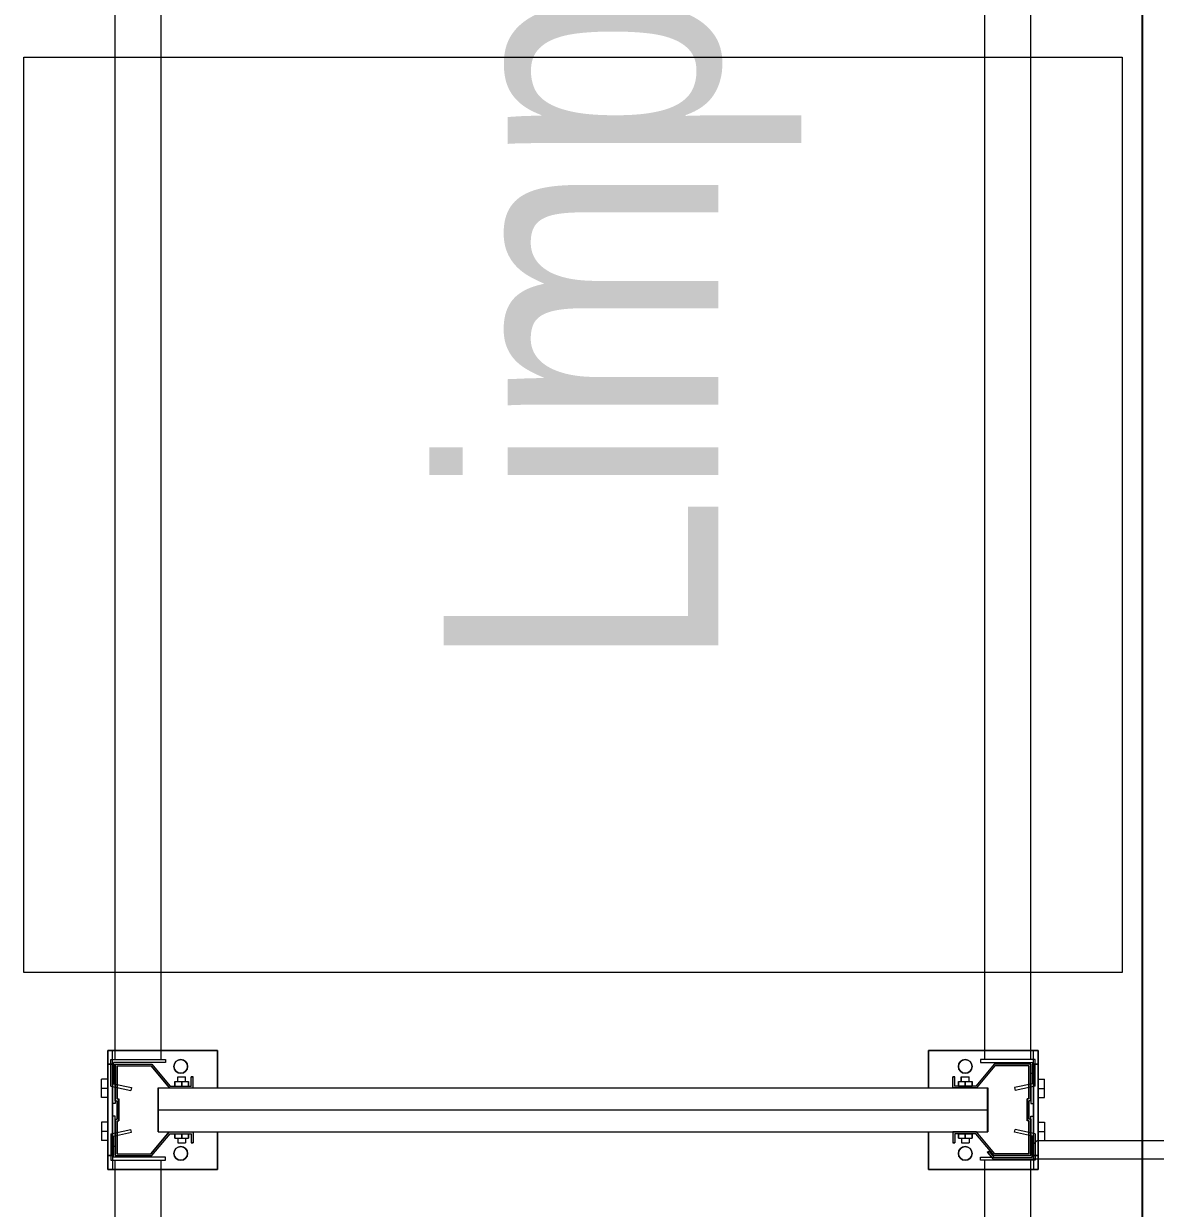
# Model space of a CAD drawing. Header units: metres. Extents: x 0 to 8715937, y -236336 to 216.
# Drawn here: x 121.426 to 122.662, y 65.497 to 66.791 of the extents above; entities that cross this region are included whole.
import ezdxf

# ---------------------------------------------------------------- set-up
doc = ezdxf.new("R2010")
doc.units = ezdxf.units.M
doc.header["$MEASUREMENT"] = 0
doc.linetypes.add('ACAD_ISO10W100', pattern=[18, 12, -3, 0, -3])
for name, color, linetype in [('0-BLOCK-EQUIPAMIENTO', 7, 'Continuous'), ('0-BLOCK-ESTRUCTURA', 7, 'Continuous'), ('AAA BAST', 5, 'Continuous'), ('AAA CONECT', 3, 'Continuous'), ('AAA LARG', 1, 'Continuous'), ('AAA PALLETS', 7, 'Continuous'), ('EJES', 251, 'ACAD_ISO10W100'), ('TEXTO', 7, 'Continuous')]:
    doc.layers.add(name, color=color, linetype=linetype)
doc.styles.add('AR', font='arial.ttf')

# ---------------------------------------------------------------- blocks, each defined once
blk = doc.blocks.new('DPM-ESTRUCTURA')
at = {"layer": 'EJES', "ltscale": 0.4}
blk.add_line((34.9278, 41.5801), (34.9278, 112.3301), dxfattribs=at)
blk = doc.blocks.new('1A MODULO D FTE')
at = {"layer": 'AAA BAST', "lineweight": 5}
for points in [[(-2.34, -0.835), (-2.34, -0.833), (-2.35, -0.833), (-2.35, -0.81), (-2.326, -0.79), (-2.326, -0.75), (-2.366, -0.75), (-2.366, -0.752), (-2.386, -0.752), (-2.386, -0.75), (-2.426, -0.75), (-2.426, -0.79), (-2.402, -0.81), (-2.402, -0.833), (-2.412, -0.833), (-2.412, -0.835), (-2.4, -0.835), (-2.4, -0.8091), (-2.424, -0.7891), (-2.424, -0.752), (-2.388, -0.752), (-2.388, -0.754), (-2.364, -0.754), (-2.364, -0.752), (-2.328, -0.752), (-2.328, -0.7891), (-2.352, -0.8091), (-2.352, -0.835)], [(-0.012, -0.835), (-0.012, -0.833), (-0.002, -0.833), (-0.002, -0.81), (-0.026, -0.79), (-0.026, -0.75), (0.014, -0.75), (0.014, -0.752), (0.034, -0.752), (0.034, -0.75), (0.074, -0.75), (0.074, -0.79), (0.05, -0.81), (0.05, -0.833), (0.06, -0.833), (0.06, -0.835), (0.048, -0.835), (0.048, -0.8091), (0.072, -0.7891), (0.072, -0.752), (0.036, -0.752), (0.036, -0.754), (0.012, -0.754), (0.012, -0.752), (-0.024, -0.752), (-0.024, -0.7891), (0, -0.8091), (0, -0.835)], [(-2.34, -1.665), (-2.34, -1.667), (-2.35, -1.667), (-2.35, -1.69), (-2.326, -1.71), (-2.326, -1.75), (-2.366, -1.75), (-2.366, -1.748), (-2.386, -1.748), (-2.386, -1.75), (-2.426, -1.75), (-2.426, -1.71), (-2.402, -1.69), (-2.402, -1.667), (-2.412, -1.667), (-2.412, -1.665), (-2.4, -1.665), (-2.4, -1.6909), (-2.424, -1.7109), (-2.424, -1.748), (-2.388, -1.748), (-2.388, -1.746), (-2.364, -1.746), (-2.364, -1.748), (-2.328, -1.748), (-2.328, -1.7109), (-2.352, -1.6909), (-2.352, -1.665)], [(-0.012, -1.665), (-0.012, -1.667), (-0.002, -1.667), (-0.002, -1.69), (-0.026, -1.71), (-0.026, -1.75), (0.014, -1.75), (0.014, -1.748), (0.034, -1.748), (0.034, -1.75), (0.074, -1.75), (0.074, -1.71), (0.05, -1.69), (0.05, -1.667), (0.06, -1.667), (0.06, -1.665), (0.048, -1.665), (0.048, -1.6909), (0.072, -1.7109), (0.072, -1.748), (0.036, -1.748), (0.036, -1.746), (0.012, -1.746), (0.012, -1.748), (-0.024, -1.748), (-0.024, -1.7109), (0, -1.6909), (0, -1.665)]]:
    blk.add_hatch(color=251, dxfattribs=at).paths.add_polyline_path(points)
at = {"layer": 'AAA BAST', "color": 251, "lineweight": 5}
for p, q in [((-2.3895, -0.7348), (-2.4095, -0.7348)), ((-2.4095, -0.7418), (-2.4095, -0.7348)), ((-2.3995, -0.7418), (-2.3995, -0.7348)), ((-2.3895, -0.7418), (-2.3895, -0.7348)), ((-2.3625, -0.7348), (-2.3425, -0.7348)), ((-2.3625, -0.7418), (-2.3625, -0.7348)), ((-2.3525, -0.7418), (-2.3525, -0.7348)), ((-2.3425, -0.7418), (-2.3425, -0.7348)), ((0.0105, -0.7348), (-0.0095, -0.7348)), ((-0.0095, -0.7418), (-0.0095, -0.7348)), ((0.0005, -0.7418), (0.0005, -0.7348)), ((0.0105, -0.7418), (0.0105, -0.7348)), ((0.0375, -0.7348), (0.0575, -0.7348)), ((0.0375, -0.7418), (0.0375, -0.7348)), ((0.0475, -0.7418), (0.0475, -0.7348)), ((0.0575, -0.7418), (0.0575, -0.7348)), ((-2.426, -0.7418), (-2.441, -0.7418)), ((-2.441, -0.7418), (-2.441, -0.8618)), ((-2.426, -0.7468), (-2.441, -0.7468)), ((-2.326, -0.7418), (-2.426, -0.7418)), ((-2.426, -0.7418), (-2.426, -0.7468)), ((-2.426, -0.7468), (-2.326, -0.7468)), ((-2.386, -0.75), (-2.426, -0.75)), ((-2.426, -0.75), (-2.426, -0.79)), ((-2.416, -0.75), (-2.416, -0.7468)), ((-2.416, -0.7468), (-2.383, -0.7468)), ((-2.386, -0.75), (-2.386, -0.752)), ((-2.386, -0.75), (-2.383, -0.75)), ((-2.383, -0.75), (-2.383, -0.7468)), ((-2.369, -0.75), (-2.369, -0.7468)), ((-2.366, -0.75), (-2.369, -0.75)), ((-2.326, -0.75), (-2.366, -0.75)), ((-2.366, -0.75), (-2.366, -0.752)), ((-2.336, -0.75), (-2.336, -0.7468)), ((-2.326, -0.7468), (-2.326, -0.7418)), ((-2.311, -0.7418), (-2.326, -0.7418)), ((-2.326, -0.7468), (-2.311, -0.7468)), ((-2.326, -0.75), (-2.326, -0.79)), ((-2.311, -0.8618), (-2.311, -0.7418)), ((-0.041, -0.8618), (-0.041, -0.7418)), ((-0.041, -0.7418), (-0.026, -0.7418)), ((-0.026, -0.7468), (-0.041, -0.7468)), ((-0.026, -0.7468), (-0.026, -0.7418)), ((-0.026, -0.7418), (0.074, -0.7418)), ((0.074, -0.7468), (-0.026, -0.7468)), ((-0.026, -0.75), (0.014, -0.75)), ((-0.026, -0.75), (-0.026, -0.79)), ((-0.016, -0.75), (-0.016, -0.7468)), ((0.014, -0.75), (0.014, -0.752)), ((0.014, -0.75), (0.017, -0.75)), ((0.017, -0.75), (0.017, -0.7468)), ((0.031, -0.75), (0.031, -0.7468)), ((0.064, -0.7468), (0.031, -0.7468)), ((0.034, -0.75), (0.031, -0.75)), ((0.034, -0.75), (0.074, -0.75)), ((0.034, -0.75), (0.034, -0.752)), ((0.064, -0.75), (0.064, -0.7468)), ((0.074, -0.7418), (0.074, -0.7468)), ((0.074, -0.7418), (0.089, -0.7418)), ((0.074, -0.7468), (0.089, -0.7468)), ((0.074, -0.75), (0.074, -0.79)), ((0.089, -0.7418), (0.089, -0.8618)), ((-2.424, -0.752), (-2.424, -0.7891)), ((-2.388, -0.752), (-2.424, -0.752)), ((-2.388, -0.752), (-2.388, -0.754)), ((-2.364, -0.754), (-2.388, -0.754)), ((-2.366, -0.752), (-2.386, -0.752)), ((-2.328, -0.752), (-2.364, -0.752)), ((-2.364, -0.752), (-2.364, -0.754)), ((-2.328, -0.752), (-2.328, -0.7891)), ((-0.024, -0.752), (-0.024, -0.7891)), ((-0.024, -0.752), (0.012, -0.752)), ((0.012, -0.752), (0.012, -0.754)), ((0.012, -0.754), (0.036, -0.754)), ((0.014, -0.752), (0.034, -0.752)), ((0.036, -0.752), (0.072, -0.752)), ((0.036, -0.752), (0.036, -0.754)), ((0.072, -0.752), (0.072, -0.7891)), ((-2.424, -0.7891), (-2.4, -0.8091)), ((-2.328, -0.7891), (-2.352, -0.8091)), ((-0.024, -0.7891), (0, -0.8091)), ((0.072, -0.7891), (0.048, -0.8091)), ((-2.426, -0.79), (-2.402, -0.81)), ((-2.4, -0.797), (-2.376, -0.797)), ((-2.4, -1.703), (-2.4, -0.797)), ((-2.376, -0.797), (-2.352, -0.797)), ((-2.376, -1.703), (-2.376, -0.797)), ((-2.352, -1.703), (-2.352, -0.797)), ((-2.326, -0.79), (-2.35, -0.81)), ((-0.026, -0.79), (-0.002, -0.81)), ((0.024, -0.797), (0, -0.797)), ((0, -1.703), (0, -0.797)), ((0.048, -0.797), (0.024, -0.797)), ((0.024, -1.703), (0.024, -0.797)), ((0.048, -1.703), (0.048, -0.797)), ((0.074, -0.79), (0.05, -0.81)), ((-2.402, -0.814), (-2.407, -0.814)), ((-2.407, -0.829), (-2.407, -0.814)), ((-2.402, -0.81), (-2.402, -0.833)), ((-2.4, -0.8091), (-2.4, -0.835)), ((-2.352, -0.8091), (-2.352, -0.835)), ((-2.35, -0.81), (-2.35, -0.833)), ((-2.345, -0.814), (-2.35, -0.814)), ((-2.35, -0.829), (-2.35, -0.814)), ((-2.345, -0.829), (-2.345, -0.814)), ((-0.007, -0.814), (-0.002, -0.814)), ((-0.007, -0.829), (-0.007, -0.814)), ((-0.002, -0.81), (-0.002, -0.833)), ((-0.002, -0.829), (-0.002, -0.814)), ((0, -0.8091), (0, -0.835)), ((0.048, -0.8091), (0.048, -0.835)), ((0.05, -0.81), (0.05, -0.833)), ((0.05, -0.814), (0.055, -0.814)), ((0.055, -0.829), (0.055, -0.814)), ((-2.402, -0.8215), (-2.407, -0.8215)), ((-2.345, -0.8215), (-2.35, -0.8215)), ((-2.345, -0.8172), (-2.34, -0.8172)), ((-2.345, -0.8257), (-2.34, -0.8257)), ((-2.34, -0.8257), (-2.34, -0.8172)), ((-0.007, -0.8172), (-0.012, -0.8172)), ((-0.012, -0.8257), (-0.012, -0.8172)), ((-0.007, -0.8257), (-0.012, -0.8257)), ((-0.007, -0.8215), (-0.002, -0.8215)), ((0.05, -0.8215), (0.055, -0.8215)), ((-2.402, -0.833), (-2.412, -0.833)), ((-2.412, -0.833), (-2.412, -0.835)), ((-2.4, -0.835), (-2.412, -0.835)), ((-2.402, -0.829), (-2.407, -0.829)), ((-2.352, -0.835), (-2.34, -0.835)), ((-2.345, -0.829), (-2.35, -0.829)), ((-2.35, -0.833), (-2.34, -0.833)), ((-2.34, -0.835), (-2.34, -0.833)), ((-0.002, -0.833), (-0.012, -0.833)), ((-0.012, -0.835), (-0.012, -0.833)), ((0, -0.835), (-0.012, -0.835)), ((-0.007, -0.829), (-0.002, -0.829)), ((0.048, -0.835), (0.06, -0.835)), ((0.05, -0.829), (0.055, -0.829)), ((0.05, -0.833), (0.06, -0.833)), ((0.06, -0.833), (0.06, -0.835)), ((-2.441, -0.8618), (-2.4, -0.8618)), ((-2.352, -0.8618), (-2.311, -0.8618)), ((0, -0.8618), (-0.041, -0.8618)), ((0.089, -0.8618), (0.048, -0.8618)), ((-2.441, -1.7582), (-2.441, -1.6382)), ((-2.441, -1.6382), (-2.4, -1.6382)), ((-2.352, -1.6382), (-2.311, -1.6382)), ((-2.311, -1.6382), (-2.311, -1.7582)), ((0, -1.6382), (-0.041, -1.6382)), ((-0.041, -1.6382), (-0.041, -1.7582)), ((0.089, -1.6382), (0.048, -1.6382)), ((0.089, -1.7582), (0.089, -1.6382)), ((-2.4, -1.665), (-2.412, -1.665)), ((-2.412, -1.667), (-2.412, -1.665)), ((-2.402, -1.667), (-2.412, -1.667)), ((-2.402, -1.69), (-2.402, -1.667)), ((-2.4, -1.6909), (-2.4, -1.665)), ((-2.352, -1.6909), (-2.352, -1.665)), ((-2.352, -1.665), (-2.34, -1.665)), ((-2.35, -1.69), (-2.35, -1.667)), ((-2.35, -1.667), (-2.34, -1.667)), ((-2.34, -1.665), (-2.34, -1.667)), ((0, -1.665), (-0.012, -1.665)), ((-0.012, -1.665), (-0.012, -1.667)), ((-0.002, -1.667), (-0.012, -1.667)), ((-0.002, -1.69), (-0.002, -1.667)), ((0, -1.6909), (0, -1.665)), ((0.048, -1.6909), (0.048, -1.665)), ((0.048, -1.665), (0.06, -1.665)), ((0.05, -1.69), (0.05, -1.667)), ((0.05, -1.667), (0.06, -1.667)), ((0.06, -1.667), (0.06, -1.665)), ((-2.402, -1.6699), (-2.407, -1.6699)), ((-2.407, -1.6849), (-2.407, -1.6699)), ((-2.402, -1.6774), (-2.407, -1.6774)), ((-2.345, -1.6699), (-2.35, -1.6699)), ((-2.35, -1.6849), (-2.35, -1.6699)), ((-2.345, -1.6774), (-2.35, -1.6774)), ((-2.345, -1.6849), (-2.345, -1.6699)), ((-2.345, -1.6732), (-2.34, -1.6732)), ((-2.345, -1.6817), (-2.34, -1.6817)), ((-2.34, -1.6817), (-2.34, -1.6732)), ((-0.007, -1.6732), (-0.012, -1.6732)), ((-0.012, -1.6817), (-0.012, -1.6732)), ((-0.007, -1.6817), (-0.012, -1.6817)), ((-0.007, -1.6699), (-0.002, -1.6699)), ((-0.007, -1.6849), (-0.007, -1.6699)), ((-0.007, -1.6774), (-0.002, -1.6774)), ((-0.002, -1.6849), (-0.002, -1.6699)), ((0.05, -1.6699), (0.055, -1.6699)), ((0.05, -1.6774), (0.055, -1.6774)), ((0.055, -1.6849), (0.055, -1.6699)), ((-2.426, -1.71), (-2.402, -1.69)), ((-2.424, -1.7109), (-2.4, -1.6909)), ((-2.402, -1.6849), (-2.407, -1.6849)), ((-2.328, -1.7109), (-2.352, -1.6909)), ((-2.345, -1.6849), (-2.35, -1.6849)), ((-2.326, -1.71), (-2.35, -1.69)), ((-0.026, -1.71), (-0.002, -1.69)), ((-0.024, -1.7109), (0, -1.6909)), ((-0.007, -1.6849), (-0.002, -1.6849)), ((0.072, -1.7109), (0.048, -1.6909)), ((0.05, -1.6849), (0.055, -1.6849)), ((0.074, -1.71), (0.05, -1.69)), ((-2.4, -1.703), (-2.376, -1.703)), ((-2.376, -1.703), (-2.352, -1.703)), ((0.024, -1.703), (0, -1.703)), ((0.048, -1.703), (0.024, -1.703)), ((-2.426, -1.75), (-2.426, -1.71)), ((-2.424, -1.748), (-2.424, -1.7109)), ((-2.328, -1.748), (-2.328, -1.7109)), ((-2.326, -1.75), (-2.326, -1.71)), ((-0.026, -1.75), (-0.026, -1.71)), ((-0.024, -1.748), (-0.024, -1.7109)), ((0.072, -1.748), (0.072, -1.7109)), ((0.074, -1.75), (0.074, -1.71)), ((-2.388, -1.748), (-2.388, -1.746)), ((-2.364, -1.746), (-2.388, -1.746)), ((-2.364, -1.748), (-2.364, -1.746)), ((0.012, -1.748), (0.012, -1.746)), ((0.012, -1.746), (0.036, -1.746)), ((0.036, -1.748), (0.036, -1.746)), ((-2.426, -1.7532), (-2.441, -1.7532)), ((-2.426, -1.7582), (-2.441, -1.7582)), ((-2.386, -1.75), (-2.426, -1.75)), ((-2.426, -1.7532), (-2.326, -1.7532)), ((-2.426, -1.7582), (-2.426, -1.7532)), ((-2.326, -1.7582), (-2.426, -1.7582)), ((-2.388, -1.748), (-2.424, -1.748)), ((-2.416, -1.75), (-2.416, -1.7532)), ((-2.416, -1.7532), (-2.383, -1.7532)), ((-2.4095, -1.7582), (-2.4095, -1.7652)), ((-2.3995, -1.7582), (-2.3995, -1.7652)), ((-2.3895, -1.7582), (-2.3895, -1.7652)), ((-2.366, -1.748), (-2.386, -1.748)), ((-2.386, -1.75), (-2.386, -1.748)), ((-2.386, -1.75), (-2.383, -1.75)), ((-2.383, -1.75), (-2.383, -1.7532)), ((-2.369, -1.75), (-2.369, -1.7532)), ((-2.366, -1.75), (-2.369, -1.75)), ((-2.366, -1.75), (-2.366, -1.748)), ((-2.326, -1.75), (-2.366, -1.75)), ((-2.328, -1.748), (-2.364, -1.748)), ((-2.3625, -1.7582), (-2.3625, -1.7652)), ((-2.3525, -1.7582), (-2.3525, -1.7652)), ((-2.3425, -1.7582), (-2.3425, -1.7652)), ((-2.336, -1.75), (-2.336, -1.7532)), ((-2.326, -1.7532), (-2.326, -1.7582)), ((-2.326, -1.7532), (-2.311, -1.7532)), ((-2.311, -1.7582), (-2.326, -1.7582)), ((-0.026, -1.7532), (-0.041, -1.7532)), ((-0.041, -1.7582), (-0.026, -1.7582)), ((-0.026, -1.75), (0.014, -1.75)), ((0.074, -1.7532), (-0.026, -1.7532)), ((-0.026, -1.7532), (-0.026, -1.7582)), ((-0.026, -1.7582), (0.074, -1.7582)), ((-0.024, -1.748), (0.012, -1.748)), ((-0.016, -1.75), (-0.016, -1.7532)), ((-0.0095, -1.7582), (-0.0095, -1.7652)), ((0.0005, -1.7582), (0.0005, -1.7652)), ((0.0105, -1.7582), (0.0105, -1.7652)), ((0.014, -1.748), (0.034, -1.748)), ((0.014, -1.75), (0.014, -1.748)), ((0.014, -1.75), (0.017, -1.75)), ((0.017, -1.75), (0.017, -1.7532)), ((0.031, -1.75), (0.031, -1.7532)), ((0.034, -1.75), (0.031, -1.75)), ((0.064, -1.7532), (0.031, -1.7532)), ((0.034, -1.75), (0.034, -1.748)), ((0.034, -1.75), (0.074, -1.75)), ((0.036, -1.748), (0.072, -1.748)), ((0.0375, -1.7582), (0.0375, -1.7652)), ((0.0475, -1.7582), (0.0475, -1.7652)), ((0.0575, -1.7582), (0.0575, -1.7652)), ((0.064, -1.75), (0.064, -1.7532)), ((0.074, -1.7582), (0.074, -1.7532)), ((0.074, -1.7532), (0.089, -1.7532)), ((0.074, -1.7582), (0.089, -1.7582)), ((-2.3895, -1.7652), (-2.4095, -1.7652)), ((-2.3625, -1.7652), (-2.3425, -1.7652)), ((0.0105, -1.7652), (-0.0095, -1.7652)), ((0.0375, -1.7652), (0.0575, -1.7652))]:
    blk.add_line(p, q, dxfattribs=at)
for centre in [(-2.4235, -0.8215), (-2.3285, -0.8215), (-0.0235, -0.8215), (0.0715, -0.8215), (-2.4235, -1.6785), (-2.3285, -1.6785), (-0.0235, -1.6785), (0.0715, -1.6785)]:
    blk.add_circle(centre, 0.0075, dxfattribs=at)
at = {"layer": 'AAA CONECT', "color": 251, "lineweight": 5, "ltscale": 0.21}
for p, q in [((-2.43, -0.4591), (-2.43, -0.7909)), ((-0.03, -0.4591), (-0.03, -0.7909)), ((-2.41, -0.5066), (-2.41, -0.7434)), ((-0.01, -0.5066), (-0.01, -0.7434))]:
    blk.add_line(p, q, dxfattribs=at)
at = {"layer": 'AAA CONECT', "color": 251, "lineweight": 5}
for p, q in [((-2.428, -0.7484), (-2.428, -0.79)), ((-2.428, -0.7484), (-2.415, -0.7484)), ((-2.41, -0.7434), (-2.415, -0.7484)), ((-0.028, -0.7484), (-0.028, -0.79)), ((-0.028, -0.7484), (-0.015, -0.7484)), ((-0.01, -0.7434), (-0.015, -0.7484)), ((-2.4223, -0.7973), (-2.43, -0.7909)), ((-2.421, -0.7958), (-2.428, -0.79)), ((-2.4223, -0.7973), (-2.421, -0.7958)), ((-0.0223, -0.7973), (-0.03, -0.7909)), ((-0.021, -0.7958), (-0.028, -0.79)), ((-0.0223, -0.7973), (-0.021, -0.7958))]:
    blk.add_line(p, q, dxfattribs=at)
at = {"layer": 'AAA LARG', "color": 251, "lineweight": 5}
for p, q in [((-2.35, -0.745), (-2.3547, -0.7671)), ((-2.3474, -0.7482), (-2.3516, -0.7678)), ((-2.35, -0.745), (-2.321, -0.745)), ((-2.3242, -0.7482), (-2.3474, -0.7482)), ((-2.3242, -0.805), (-2.3242, -0.7482)), ((-2.321, -0.745), (-2.321, -0.805)), ((-2.321, -0.75), (-0.031, -0.75)), ((-0.002, -0.745), (-0.031, -0.745)), ((-0.031, -0.745), (-0.031, -0.805)), ((-0.0278, -0.805), (-0.0278, -0.7482)), ((-0.0278, -0.7482), (-0.0046, -0.7482)), ((-0.0046, -0.7482), (-0.0004, -0.7678)), ((-0.002, -0.745), (0.0027, -0.7671)), ((-2.3516, -0.7678), (-2.3547, -0.7671)), ((-0.0004, -0.7678), (0.0027, -0.7671)), ((-2.321, -0.8), (-0.031, -0.8)), ((-2.321, -0.805), (-2.3242, -0.805)), ((-0.031, -0.805), (-0.0278, -0.805)), ((-2.321, -1.695), (-2.3242, -1.695)), ((-2.3242, -1.695), (-2.3242, -1.7518)), ((-2.321, -1.755), (-2.321, -1.695)), ((-0.031, -1.755), (-0.031, -1.695)), ((-0.031, -1.695), (-0.0278, -1.695)), ((-0.0278, -1.695), (-0.0278, -1.7518)), ((-2.321, -1.7), (-0.031, -1.7)), ((-2.3516, -1.7322), (-2.3547, -1.7329)), ((-2.35, -1.755), (-2.3547, -1.7329)), ((-2.3474, -1.7518), (-2.3516, -1.7322)), ((-0.0046, -1.7518), (-0.0004, -1.7322)), ((-0.002, -1.755), (0.0027, -1.7329)), ((-0.0004, -1.7322), (0.0027, -1.7329)), ((-2.35, -1.755), (-2.321, -1.755)), ((-2.3242, -1.7518), (-2.3474, -1.7518)), ((-2.321, -1.75), (-0.031, -1.75)), ((-0.002, -1.755), (-0.031, -1.755)), ((-0.0278, -1.7518), (-0.0046, -1.7518))]:
    blk.add_line(p, q, dxfattribs=at)
at = {"layer": 'AAA PALLETS', "color": 251, "lineweight": 5, "ltscale": 0.21}
for p, q in [((-1.226, -0.65), (-2.226, -0.65)), ((-2.226, -0.65), (-2.226, -1.85)), ((-1.226, -1.85), (-1.226, -0.65)), ((-2.226, -1.85), (-1.226, -1.85))]:
    blk.add_line(p, q, dxfattribs=at)
blk = doc.blocks.new('DPM-EQUIPAMIENTO')
at = {"layer": 'AAA BAST', "xscale": -1, "rotation": 270}
for p in [(35.5556, 67.9803), (35.5556, 65.5803)]:
    blk.add_blockref('1A MODULO D FTE', p, dxfattribs=at)

msp = doc.modelspace()

# ---------------------------------------------------------------- hatches: boundary and pattern name
at = {"layer": 'AAA BAST', "lineweight": 5}
for points in [[(121.6106, 65.6403), (121.6086, 65.6403), (121.6086, 65.6303), (121.5856, 65.6303), (121.5656, 65.6543), (121.5256, 65.6543), (121.5256, 65.6143), (121.5276, 65.6143), (121.5276, 65.5943), (121.5256, 65.5943), (121.5256, 65.5543), (121.5656, 65.5543), (121.5856, 65.5783), (121.6086, 65.5783), (121.6086, 65.5683), (121.6106, 65.5683), (121.6106, 65.5803), (121.5846, 65.5803), (121.5646, 65.5563), (121.5276, 65.5563), (121.5276, 65.5923), (121.5296, 65.5923), (121.5296, 65.6163), (121.5276, 65.6163), (121.5276, 65.6523), (121.5646, 65.6523), (121.5846, 65.6283), (121.6106, 65.6283)], [(122.4406, 65.6403), (122.4426, 65.6403), (122.4426, 65.6303), (122.4656, 65.6303), (122.4856, 65.6543), (122.5256, 65.6543), (122.5256, 65.6143), (122.5236, 65.6143), (122.5236, 65.5943), (122.5256, 65.5943), (122.5256, 65.5543), (122.4856, 65.5543), (122.4656, 65.5783), (122.4426, 65.5783), (122.4426, 65.5683), (122.4406, 65.5683), (122.4406, 65.5803), (122.4665, 65.5803), (122.4865, 65.5563), (122.5236, 65.5563), (122.5236, 65.5923), (122.5216, 65.5923), (122.5216, 65.6163), (122.5236, 65.6163), (122.5236, 65.6523), (122.4865, 65.6523), (122.4665, 65.6283), (122.4406, 65.6283)]]:
    msp.add_hatch(color=251, dxfattribs=at).paths.add_polyline_path(points)

# ---------------------------------------------------------------- linework, layer by layer
at = {"layer": 'AAA BAST', "color": 251, "lineweight": 5}
for p, q in [((121.6374, 65.6693), (121.5174, 65.6693)), ((121.5174, 65.6693), (121.5174, 65.6543)), ((121.5224, 65.6543), (121.5224, 65.6693)), ((121.6374, 65.6283), (121.6374, 65.6693)), ((122.4138, 65.6283), (122.4138, 65.6693)), ((122.4138, 65.6693), (122.5338, 65.6693)), ((122.5288, 65.6543), (122.5288, 65.6693)), ((122.5338, 65.6693), (122.5338, 65.6543)), ((121.5224, 65.6543), (121.5174, 65.6543)), ((121.5174, 65.6543), (121.5174, 65.5543)), ((121.5224, 65.5543), (121.5224, 65.6543)), ((121.5256, 65.6543), (121.5256, 65.6143)), ((121.5256, 65.6543), (121.5656, 65.6543)), ((121.5276, 65.6523), (121.5646, 65.6523)), ((121.5276, 65.6523), (121.5276, 65.6163)), ((121.5646, 65.6523), (121.5846, 65.6283)), ((121.5656, 65.6543), (121.5856, 65.6303)), ((122.4856, 65.6543), (122.4656, 65.6303)), ((122.4865, 65.6523), (122.4665, 65.6283)), ((122.5256, 65.6543), (122.4856, 65.6543)), ((122.5236, 65.6523), (122.4865, 65.6523)), ((122.5236, 65.6523), (122.5236, 65.6163)), ((122.5256, 65.6543), (122.5256, 65.6143)), ((122.5288, 65.5543), (122.5288, 65.6543)), ((122.5288, 65.6543), (122.5338, 65.6543)), ((122.5338, 65.6543), (122.5338, 65.5543)), ((121.5104, 65.6178), (121.5104, 65.6378)), ((121.5174, 65.6378), (121.5104, 65.6378)), ((121.5256, 65.6443), (121.5224, 65.6443)), ((121.5906, 65.6353), (121.5906, 65.6303)), ((121.5906, 65.6353), (121.6056, 65.6353)), ((121.5939, 65.6353), (121.5939, 65.6403)), ((121.5939, 65.6403), (121.6024, 65.6403)), ((121.5981, 65.6353), (121.5981, 65.6303)), ((121.6024, 65.6353), (121.6024, 65.6403)), ((121.6056, 65.6353), (121.6056, 65.6303)), ((121.6086, 65.6303), (121.6086, 65.6403)), ((121.6106, 65.6403), (121.6086, 65.6403)), ((121.6106, 65.6283), (121.6106, 65.6403)), ((122.4406, 65.6283), (122.4406, 65.6403)), ((122.4406, 65.6403), (122.4426, 65.6403)), ((122.4426, 65.6303), (122.4426, 65.6403)), ((122.4466, 65.6353), (122.4466, 65.6303)), ((122.4466, 65.6353), (122.4616, 65.6353)), ((122.4498, 65.6353), (122.4498, 65.6403)), ((122.4498, 65.6403), (122.4583, 65.6403)), ((122.4541, 65.6353), (122.4541, 65.6303)), ((122.4583, 65.6353), (122.4583, 65.6403)), ((122.4616, 65.6353), (122.4616, 65.6303)), ((122.5256, 65.6443), (122.5288, 65.6443)), ((122.5338, 65.6378), (122.5408, 65.6378)), ((122.5408, 65.6178), (122.5408, 65.6378)), ((121.5174, 65.6278), (121.5104, 65.6278)), ((121.5726, 65.6043), (121.5726, 65.6283)), ((121.5726, 65.6283), (122.4785, 65.6283)), ((121.5846, 65.6283), (121.6106, 65.6283)), ((121.5856, 65.6303), (121.6086, 65.6303)), ((121.5906, 65.6303), (121.6056, 65.6303)), ((122.4665, 65.6283), (122.4406, 65.6283)), ((122.4656, 65.6303), (122.4426, 65.6303)), ((122.4466, 65.6303), (122.4616, 65.6303)), ((122.4785, 65.6043), (122.4785, 65.6283)), ((122.5338, 65.6278), (122.5408, 65.6278)), ((121.5174, 65.6178), (121.5104, 65.6178)), ((121.5256, 65.6113), (121.5224, 65.6113)), ((121.5256, 65.6143), (121.5276, 65.6143)), ((121.5256, 65.6143), (121.5256, 65.6113)), ((121.5276, 65.6163), (121.5296, 65.6163)), ((121.5276, 65.6143), (121.5276, 65.5943)), ((121.5296, 65.6163), (121.5296, 65.5923)), ((122.5236, 65.6163), (122.5216, 65.6163)), ((122.5216, 65.6163), (122.5216, 65.5923)), ((122.5236, 65.6143), (122.5236, 65.5943)), ((122.5256, 65.6143), (122.5236, 65.6143)), ((122.5256, 65.6143), (122.5256, 65.6113)), ((122.5256, 65.6113), (122.5288, 65.6113)), ((122.5338, 65.6178), (122.5408, 65.6178)), ((121.5256, 65.5973), (121.5224, 65.5973)), ((121.5224, 65.5643), (121.5224, 65.5973)), ((121.5256, 65.5943), (121.5256, 65.5973)), ((121.5256, 65.5943), (121.5256, 65.5543)), ((121.5256, 65.5943), (121.5276, 65.5943)), ((121.5726, 65.5803), (121.5726, 65.6043)), ((121.5726, 65.6043), (122.4785, 65.6043)), ((122.4785, 65.5803), (122.4785, 65.6043)), ((122.5256, 65.5943), (122.5236, 65.5943)), ((122.5256, 65.5973), (122.5288, 65.5973)), ((122.5256, 65.5943), (122.5256, 65.5973)), ((122.5256, 65.5943), (122.5256, 65.5543)), ((122.5288, 65.5643), (122.5288, 65.5973)), ((121.5104, 65.5908), (121.5104, 65.5708)), ((121.5174, 65.5908), (121.5104, 65.5908)), ((121.5276, 65.5923), (121.5276, 65.5563)), ((121.5276, 65.5923), (121.5296, 65.5923)), ((122.5236, 65.5923), (122.5216, 65.5923)), ((122.5236, 65.5923), (122.5236, 65.5563)), ((122.5338, 65.5908), (122.5408, 65.5908)), ((122.5408, 65.5908), (122.5408, 65.5708)), ((121.5174, 65.5808), (121.5104, 65.5808)), ((121.5174, 65.5708), (121.5104, 65.5708)), ((121.5646, 65.5563), (121.5846, 65.5803)), ((121.5656, 65.5543), (121.5856, 65.5783)), ((121.5726, 65.5803), (122.4785, 65.5803)), ((121.5846, 65.5803), (121.6106, 65.5803)), ((121.5856, 65.5783), (121.6086, 65.5783)), ((121.5906, 65.5783), (121.5906, 65.5733)), ((121.5906, 65.5733), (121.6056, 65.5733)), ((121.5981, 65.5783), (121.5981, 65.5733)), ((121.6056, 65.5783), (121.6056, 65.5733)), ((121.6086, 65.5783), (121.6086, 65.5683)), ((121.6106, 65.5803), (121.6106, 65.5683)), ((121.6374, 65.5393), (121.6374, 65.5803)), ((122.4138, 65.5393), (122.4138, 65.5803)), ((122.4665, 65.5803), (122.4406, 65.5803)), ((122.4406, 65.5803), (122.4406, 65.5683)), ((122.4656, 65.5783), (122.4426, 65.5783)), ((122.4426, 65.5783), (122.4426, 65.5683)), ((122.4466, 65.5783), (122.4466, 65.5733)), ((122.4466, 65.5733), (122.4616, 65.5733)), ((122.4541, 65.5783), (122.4541, 65.5733)), ((122.4616, 65.5783), (122.4616, 65.5733)), ((122.4856, 65.5543), (122.4656, 65.5783)), ((122.4865, 65.5563), (122.4665, 65.5803)), ((122.5338, 65.5808), (122.5408, 65.5808)), ((122.5338, 65.5708), (122.5408, 65.5708)), ((121.5256, 65.5643), (121.5224, 65.5643)), ((121.5276, 65.5563), (121.5646, 65.5563)), ((121.6086, 65.5683), (121.6106, 65.5683)), ((122.4426, 65.5683), (122.4406, 65.5683)), ((122.5236, 65.5563), (122.4865, 65.5563)), ((122.5256, 65.5643), (122.5288, 65.5643)), ((121.5174, 65.5543), (121.5224, 65.5543)), ((121.5174, 65.5543), (121.5174, 65.5393)), ((121.5224, 65.5543), (121.5224, 65.5393)), ((121.5256, 65.5543), (121.5656, 65.5543)), ((122.5256, 65.5543), (122.4856, 65.5543)), ((122.5338, 65.5543), (122.5288, 65.5543)), ((122.5288, 65.5543), (122.5288, 65.5393)), ((122.5338, 65.5543), (122.5338, 65.5393)), ((121.5174, 65.5393), (121.6374, 65.5393)), ((122.5338, 65.5393), (122.4138, 65.5393))]:
    msp.add_line(p, q, dxfattribs=at)
for centre in [(121.5971, 65.6518), (122.4541, 65.6518), (121.5971, 65.5568), (122.4541, 65.5568)]:
    msp.add_circle(centre, 0.0075, dxfattribs=at)
at = {"layer": 'AAA CONECT', "color": 251, "lineweight": 5}
for p, q in [((122.5322, 65.5703), (122.5272, 65.5653)), ((122.5322, 65.5703), (122.5272, 65.5653)), ((122.4782, 65.558), (122.4798, 65.5592)), ((122.4782, 65.558), (122.4798, 65.5592)), ((122.4782, 65.558), (122.4846, 65.5503)), ((122.4782, 65.558), (122.4846, 65.5503)), ((122.4798, 65.5592), (122.4856, 65.5523)), ((122.4798, 65.5592), (122.4856, 65.5523)), ((122.5272, 65.5523), (122.5272, 65.5653)), ((122.5272, 65.5523), (122.5272, 65.5653)), ((122.5272, 65.5523), (122.4856, 65.5523)), ((122.5272, 65.5523), (122.4856, 65.5523))]:
    msp.add_line(p, q, dxfattribs=at)
at = {"layer": 'AAA CONECT', "color": 251, "lineweight": 5, "ltscale": 0.21}
for p, q in [((122.769, 65.5703), (122.5322, 65.5703)), ((122.769, 65.5703), (122.5322, 65.5703)), ((122.8165, 65.5503), (122.4846, 65.5503)), ((122.8165, 65.5503), (122.4846, 65.5503))]:
    msp.add_line(p, q, dxfattribs=at)
at = {"layer": 'AAA LARG', "color": 251, "lineweight": 5}
for p, q in [((121.5256, 65.6593), (121.5256, 67.9493)), ((121.5756, 65.6593), (121.5756, 67.9493)), ((122.4756, 65.6593), (122.4756, 67.9493)), ((122.5256, 65.6593), (122.5256, 67.9493)), ((121.5206, 65.6303), (121.5206, 65.6593)), ((121.5206, 65.6593), (121.5806, 65.6593)), ((121.5806, 65.6593), (121.5806, 65.6561)), ((122.5306, 65.6593), (122.4706, 65.6593)), ((122.4706, 65.6593), (122.4706, 65.6561)), ((122.5306, 65.6303), (122.5306, 65.6593)), ((121.5806, 65.6561), (121.5238, 65.6561)), ((121.5238, 65.6561), (121.5238, 65.6329)), ((122.4706, 65.6561), (122.5274, 65.6561)), ((122.5274, 65.6561), (122.5274, 65.6329)), ((121.5206, 65.6303), (121.5427, 65.6256)), ((121.5238, 65.6329), (121.5433, 65.6287)), ((121.5433, 65.6287), (121.5427, 65.6256)), ((122.5274, 65.6329), (122.5078, 65.6287)), ((122.5078, 65.6287), (122.5085, 65.6256)), ((122.5306, 65.6303), (122.5085, 65.6256)), ((121.5206, 65.5783), (121.5427, 65.583)), ((121.5433, 65.5798), (121.5427, 65.583)), ((122.5078, 65.5798), (122.5085, 65.583)), ((122.5306, 65.5783), (122.5085, 65.583)), ((121.5206, 65.5783), (121.5206, 65.5493)), ((121.5238, 65.5757), (121.5433, 65.5798)), ((121.5238, 65.5525), (121.5238, 65.5757)), ((122.5274, 65.5757), (122.5078, 65.5798)), ((122.5274, 65.5525), (122.5274, 65.5757)), ((122.5306, 65.5783), (122.5306, 65.5493)), ((121.5206, 65.5493), (121.5806, 65.5493)), ((121.5806, 65.5525), (121.5238, 65.5525)), ((121.5256, 63.2593), (121.5256, 65.5493)), ((121.5756, 63.2593), (121.5756, 65.5493)), ((121.5806, 65.5493), (121.5806, 65.5525)), ((122.4706, 65.5493), (122.4706, 65.5525)), ((122.4706, 65.5525), (122.5274, 65.5525)), ((122.5306, 65.5493), (122.4706, 65.5493)), ((122.4756, 63.2593), (122.4756, 65.5493)), ((122.5256, 63.2593), (122.5256, 65.5493))]:
    msp.add_line(p, q, dxfattribs=at)
at = {"layer": 'AAA PALLETS', "color": 251, "lineweight": 5, "ltscale": 0.21}
for p, q in [((121.4256, 65.7543), (121.4256, 66.7543)), ((121.4256, 66.7543), (122.6256, 66.7543)), ((122.6256, 66.7543), (122.6256, 65.7543)), ((122.6256, 65.7543), (121.4256, 65.7543))]:
    msp.add_line(p, q, dxfattribs=at)

# ---------------------------------------------------------------- block references
at = {"layer": '0-BLOCK-EQUIPAMIENTO'}
msp.add_blockref('DPM-EQUIPAMIENTO', (87.72, 0), dxfattribs=at)
at = {"layer": '0-BLOCK-ESTRUCTURA', "ltscale": 0.1}
msp.add_blockref('DPM-ESTRUCTURA', (87.72, 0), dxfattribs=at)

# ---------------------------------------------------------------- texts
at = {"layer": 'TEXTO', "ltscale": 0.1, "insert": (121.8845, 66.0836), "char_height": 0.300033, "attachment_point": 1, "rotation": 90, "style": 'AR'}
msp.add_mtext_dynamic_manual_height_columns('{\\fArial Narrow|b0|i0|c0|p34;Limpieza}', width=4.08123, gutter_width=12.5, heights=[0], dxfattribs=at)

doc.saveas('drawing.dxf')
